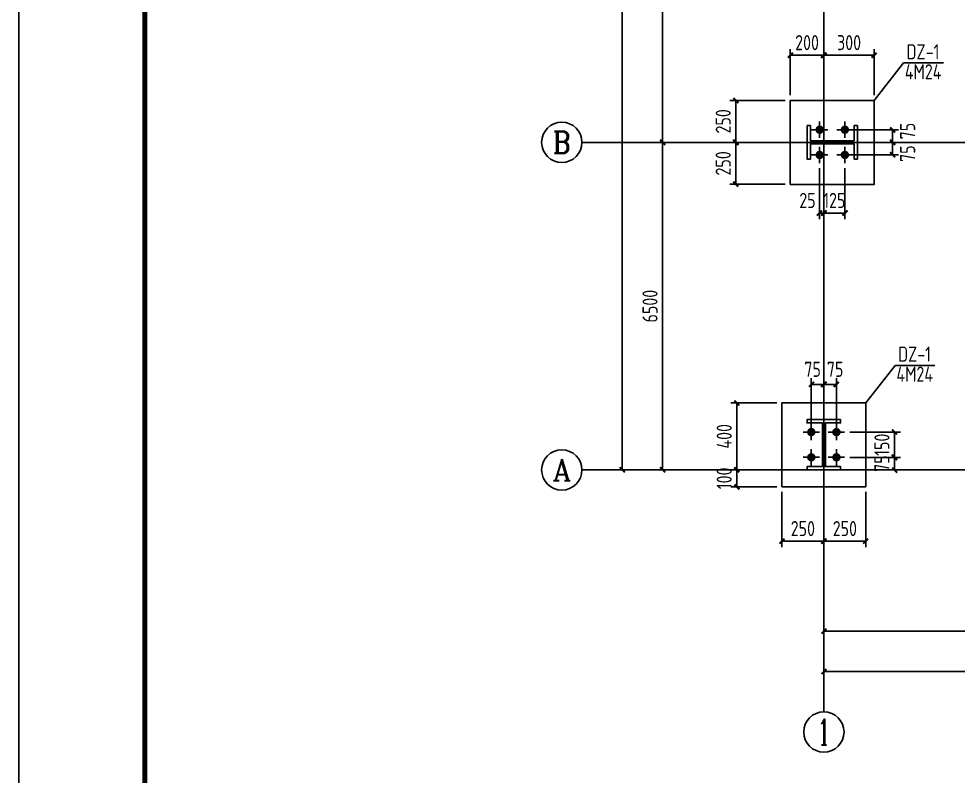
# Model space of a CAD drawing. Header units: millimetres. Extents: x 866561 to 877878, y 40199 to 44891.
# Drawn here: x 870301.3 to 870487.7, y 40399.1 to 40549.4 of the extents above; entities that cross this region are included whole.
import ezdxf
from ezdxf.enums import TextEntityAlignment as Align

# ---------------------------------------------------------------- set-up
doc = ezdxf.new("R2010")
doc.units = ezdxf.units.MM
doc.header["$LTSCALE"] = 1000
doc.header["$MEASUREMENT"] = 0
doc.linetypes.add('DOTE', pattern=[2.42, 2, -0.2, 0.02, -0.2])
for name, color, linetype in [('AXIS', 3, 'Continuous'), ('AXIS_TEXT', 7, 'Continuous'), ('DIM', 7, 'Continuous'), ('DOTE', 1, 'DOTE'), ('M_Prof', 2, 'Continuous'), ('柱集中标注', 2, 'Continuous'), ('标注', 7, 'Continuous'), ('檩条', 34, 'Continuous')]:
    doc.layers.add(name, color=color, linetype=linetype)
doc.styles.add('_TCH_AXIS', font='COMPLEX', dxfattribs={"bigfont": 'GBCBIG'})
doc.styles.add('COMPLEX', font='COMPLEX')
doc.styles.add('GBHZ', font='gbenor.shx', dxfattribs={"width": 0.9, "bigfont": 'gbcbig.shx'})
doc.dimstyles.new('Y100', dxfattribs={"dimscale": 0, "dimtxt": 3, "dimasz": 0.01, "dimexe": 1.2, "dimexo": 2, "dimgap": 1, "dimtad": 1, "dimdec": 0, "dimlfac": 100, "dimzin": 0, "dimdsep": 46, "dimtxsty": 'GBHZ', "dimblk": 'DX', "dimcen": 0.09, "dimdle": 1, "dimclrd": 7, "dimclre": 7, "dimclrt": 7, "dimadec": 0, "dimazin": 0, "dimtfac": 1, "dimtdec": 0, "dimtix": 1, "dimtmove": 2, "dimatfit": 3, "dimldrblk": 'DX', "dimfxl": 0, "dimtolj": 1, "dimtzin": 0, "dimarcsym": 0})
doc.dimstyles.new('Y30', dxfattribs={"dimscale": 0, "dimtxt": 3, "dimasz": 0.01, "dimexe": 1.2, "dimexo": 1, "dimgap": 1, "dimtad": 1, "dimdec": 0, "dimlfac": 30, "dimzin": 0, "dimdsep": 46, "dimtxsty": 'GBHZ', "dimblk1": 'DX', "dimblk2": 'DX', "dimsah": 1, "dimcen": 0.09, "dimdle": 1, "dimadec": 0, "dimazin": 0, "dimtfac": 1, "dimtdec": 0, "dimtix": 1, "dimtmove": 2, "dimatfit": 3, "dimldrblk": 'DX', "dimfxl": 0, "dimtolj": 1, "dimtzin": 0, "dimarcsym": 0})

# ---------------------------------------------------------------- blocks, each defined once
blk = doc.blocks.new('_AXISO')
blk.add_circle((0, 0), 0.5)
at = {"layer": 'AXIS_TEXT', "style": 'COMPLEX', "width": 1.041667}
blk.add_attdef('A', text='', height=0.56, dxfattribs=at).set_placement((-0.25, -0.28), (0.25, -0.28), align=Align.FIT)
blk = doc.blocks.new('DX')
at = {"color": 0, "linetype": 'ByBlock', "const_width": 40}
blk.add_lwpolyline([(-54, -51), (46, 49)], dxfattribs=at)
blk = doc.blocks.new('*D218')
at = {"layer": 'Defpoints', "color": 0, "transparency": 16777216}
for p in [(870461.05, 40443.86), (870541.05, 40443.86), (870541.05, 40427.86)]:
    blk.add_point(p, dxfattribs=at)
at = {"layer": 'dim', "color": 7, "lineweight": -2, "transparency": 16777216}
for p, q in [((870461.05, 40441.86), (870461.05, 40426.66)), ((870541.05, 40441.86), (870541.05, 40426.66)), ((870461.06, 40427.86), (870541.04, 40427.86))]:
    blk.add_line(p, q, dxfattribs=at)
at = {"layer": 'dim', "color": 7, "lineweight": -2, "transparency": 16777216, "xscale": 0.01, "yscale": 0.01, "zscale": 0.01, "rotation": 180}
blk.add_blockref('DX', (870461.05, 40427.86), dxfattribs=at)
at = {"layer": 'dim', "color": 7, "lineweight": -2, "transparency": 16777216, "xscale": 0.01, "yscale": 0.01, "zscale": 0.01}
blk.add_blockref('DX', (870541.05, 40427.86), dxfattribs=at)
at = {"layer": 'dim', "color": 7, "transparency": 16777216, "insert": (870501.05, 40430.36), "char_height": 3, "attachment_point": 5, "style": 'GBHZ'}
blk.add_mtext('\\A1;8000', dxfattribs=at)
blk = doc.blocks.new('*D214')
at = {"layer": 'Defpoints', "color": 0, "transparency": 16777216}
for p in [(870461.05, 40443.86), (870941.05, 40443.86), (870461.05, 40419.86)]:
    blk.add_point(p, dxfattribs=at)
at = {"layer": 'dim', "color": 7, "lineweight": -2, "transparency": 16777216}
for p, q in [((870461.05, 40441.86), (870461.05, 40418.66)), ((870941.05, 40441.86), (870941.05, 40418.66)), ((870941.04, 40419.86), (870461.06, 40419.86))]:
    blk.add_line(p, q, dxfattribs=at)
at = {"layer": 'dim', "color": 7, "lineweight": -2, "transparency": 16777216, "xscale": 0.01, "yscale": 0.01, "zscale": 0.01, "rotation": 180}
blk.add_blockref('DX', (870461.05, 40419.86), dxfattribs=at)
at = {"layer": 'dim', "color": 7, "lineweight": -2, "transparency": 16777216, "xscale": 0.01, "yscale": 0.01, "zscale": 0.01}
blk.add_blockref('DX', (870941.05, 40419.86), dxfattribs=at)
at = {"layer": 'dim', "color": 7, "transparency": 16777216, "insert": (870701.05, 40422.36), "char_height": 3, "attachment_point": 5, "style": 'GBHZ'}
blk.add_mtext('\\A1;48000', dxfattribs=at)
blk = doc.blocks.new('*D215')
at = {"layer": 'Defpoints', "color": 0, "transparency": 16777216}
for p in [(870429.05, 40524.86), (870445.05, 40524.86), (870445.05, 40459.86)]:
    blk.add_point(p, dxfattribs=at)
at = {"layer": 'dim', "color": 7, "lineweight": -2, "transparency": 16777216}
for p, q in [((870443.05, 40524.86), (870427.85, 40524.86)), ((870429.05, 40459.87), (870429.05, 40524.85)), ((870443.05, 40459.86), (870427.85, 40459.86))]:
    blk.add_line(p, q, dxfattribs=at)
at = {"layer": 'dim', "color": 7, "lineweight": -2, "transparency": 16777216, "xscale": 0.01, "yscale": 0.01, "zscale": 0.01}
for p, rotation in [((870429.05, 40524.86), 90), ((870429.05, 40459.86), 270)]:
    blk.add_blockref('DX', p, dxfattribs=dict(at, rotation=rotation))
at = {"layer": 'dim', "color": 7, "transparency": 16777216, "insert": (870426.55, 40492.36), "char_height": 3, "attachment_point": 5, "rotation": 90, "style": 'GBHZ'}
blk.add_mtext('\\A1;6500', dxfattribs=at)
blk = doc.blocks.new('*D216')
at = {"layer": 'Defpoints', "color": 0, "transparency": 16777216}
for p in [(870429.05, 40594.86), (870445.05, 40594.86), (870445.05, 40524.86)]:
    blk.add_point(p, dxfattribs=at)
at = {"layer": 'dim', "color": 7, "lineweight": -2, "transparency": 16777216}
for p, q in [((870443.05, 40594.86), (870427.85, 40594.86)), ((870429.05, 40524.87), (870429.05, 40594.85)), ((870443.05, 40524.86), (870427.85, 40524.86))]:
    blk.add_line(p, q, dxfattribs=at)
at = {"layer": 'dim', "color": 7, "lineweight": -2, "transparency": 16777216, "xscale": 0.01, "yscale": 0.01, "zscale": 0.01}
for p, rotation in [((870429.05, 40594.86), 90), ((870429.05, 40524.86), 270)]:
    blk.add_blockref('DX', p, dxfattribs=dict(at, rotation=rotation))
at = {"layer": 'dim', "color": 7, "transparency": 16777216, "insert": (870426.55, 40559.86), "char_height": 3, "attachment_point": 5, "rotation": 90, "style": 'GBHZ'}
blk.add_mtext('\\A1;7000', dxfattribs=at)
blk = doc.blocks.new('*D204')
at = {"layer": 'Defpoints', "color": 0, "transparency": 16777216}
for p in [(870445.05, 40659.86), (870421.05, 40459.86), (870445.05, 40459.86)]:
    blk.add_point(p, dxfattribs=at)
at = {"layer": 'dim', "color": 7, "lineweight": -2, "transparency": 16777216}
for p, q in [((870443.05, 40659.86), (870419.85, 40659.86)), ((870421.05, 40659.85), (870421.05, 40459.87)), ((870443.05, 40459.86), (870419.85, 40459.86))]:
    blk.add_line(p, q, dxfattribs=at)
at = {"layer": 'dim', "color": 7, "lineweight": -2, "transparency": 16777216, "xscale": 0.01, "yscale": 0.01, "zscale": 0.01}
for p, rotation in [((870421.05, 40659.86), 90), ((870421.05, 40459.86), 270)]:
    blk.add_blockref('DX', p, dxfattribs=dict(at, rotation=rotation))
at = {"layer": 'dim', "color": 7, "transparency": 16777216, "insert": (870418.55, 40559.86), "char_height": 3, "attachment_point": 5, "rotation": 90, "style": 'GBHZ'}
blk.add_mtext('\\A1;20000', dxfattribs=at)
blk = doc.blocks.new('*D264')
at = {"layer": 'Defpoints', "color": 0, "transparency": 16777216}
for p in [(870461.05, 40542.14), (870461.05, 40533.19), (870471.05, 40533.19)]:
    blk.add_point(p, dxfattribs=at)
at = {"layer": 'dim', "color": 0, "lineweight": -2, "transparency": 16777216}
for p, q in [((870461.05, 40534.19), (870461.05, 40543.34)), ((870471.05, 40534.19), (870471.05, 40543.34)), ((870471.04, 40542.14), (870461.06, 40542.14))]:
    blk.add_line(p, q, dxfattribs=at)
at = {"layer": 'dim', "color": 0, "lineweight": -2, "transparency": 16777216, "xscale": 0.01, "yscale": 0.01, "zscale": 0.01, "rotation": 180}
blk.add_blockref('DX', (870461.05, 40542.14), dxfattribs=at)
at = {"layer": 'dim', "color": 0, "lineweight": -2, "transparency": 16777216, "xscale": 0.01, "yscale": 0.01, "zscale": 0.01}
blk.add_blockref('DX', (870471.05, 40542.14), dxfattribs=at)
at = {"layer": 'dim', "color": 0, "transparency": 16777216, "insert": (870466.05, 40544.64), "char_height": 3, "attachment_point": 5, "style": 'GBHZ'}
blk.add_mtext('\\A1;300', dxfattribs=at)
blk = doc.blocks.new('*D265')
at = {"layer": 'Defpoints', "color": 0, "transparency": 16777216}
for p in [(870454.38, 40533.19), (870443.57, 40524.86), (870454.38, 40524.86)]:
    blk.add_point(p, dxfattribs=at)
at = {"layer": 'dim', "color": 0, "lineweight": -2, "transparency": 16777216}
for p, q in [((870453.38, 40533.19), (870442.37, 40533.19)), ((870443.57, 40533.18), (870443.57, 40524.87)), ((870453.38, 40524.86), (870442.37, 40524.86))]:
    blk.add_line(p, q, dxfattribs=at)
at = {"layer": 'dim', "color": 0, "lineweight": -2, "transparency": 16777216, "xscale": 0.01, "yscale": 0.01, "zscale": 0.01}
for p, rotation in [((870443.57, 40533.19), 90), ((870443.57, 40524.86), 270)]:
    blk.add_blockref('DX', p, dxfattribs=dict(at, rotation=rotation))
at = {"layer": 'dim', "color": 0, "transparency": 16777216, "insert": (870441.07, 40529.03), "char_height": 3, "attachment_point": 5, "rotation": 90, "style": 'GBHZ'}
blk.add_mtext('\\A1;250', dxfattribs=at)
blk = doc.blocks.new('*D266')
at = {"layer": 'Defpoints', "color": 0, "transparency": 16777216}
for p in [(870454.38, 40524.86), (870443.57, 40516.53), (870454.38, 40516.53)]:
    blk.add_point(p, dxfattribs=at)
at = {"layer": 'dim', "color": 0, "lineweight": -2, "transparency": 16777216}
for p, q in [((870453.38, 40524.86), (870442.37, 40524.86)), ((870443.57, 40524.85), (870443.57, 40516.54)), ((870453.38, 40516.53), (870442.37, 40516.53))]:
    blk.add_line(p, q, dxfattribs=at)
at = {"layer": 'dim', "color": 0, "lineweight": -2, "transparency": 16777216, "xscale": 0.01, "yscale": 0.01, "zscale": 0.01}
for p, rotation in [((870443.57, 40524.86), 90), ((870443.57, 40516.53), 270)]:
    blk.add_blockref('DX', p, dxfattribs=dict(at, rotation=rotation))
at = {"layer": 'dim', "color": 0, "transparency": 16777216, "insert": (870441.07, 40520.69), "char_height": 3, "attachment_point": 5, "rotation": 90, "style": 'GBHZ'}
blk.add_mtext('\\A1;250', dxfattribs=at)
blk = doc.blocks.new('*D267')
at = {"layer": 'Defpoints', "color": 0, "transparency": 16777216}
for p in [(870465.65, 40527.36), (870474.69, 40527.36), (870465.65, 40524.86)]:
    blk.add_point(p, dxfattribs=at)
at = {"layer": 'dim', "color": 0, "lineweight": -2, "transparency": 16777216}
for p, q in [((870466.65, 40527.36), (870475.89, 40527.36)), ((870474.69, 40524.87), (870474.69, 40527.35)), ((870466.65, 40524.86), (870475.89, 40524.86))]:
    blk.add_line(p, q, dxfattribs=at)
at = {"layer": 'dim', "color": 0, "lineweight": -2, "transparency": 16777216, "xscale": 0.01, "yscale": 0.01, "zscale": 0.01}
for p, rotation in [((870474.69, 40527.36), 90), ((870474.69, 40524.86), 270)]:
    blk.add_blockref('DX', p, dxfattribs=dict(at, rotation=rotation))
at = {"layer": 'dim', "color": 0, "transparency": 16777216, "insert": (870477.68, 40527.1), "char_height": 3, "attachment_point": 5, "rotation": 90, "style": 'GBHZ'}
blk.add_mtext('\\A1;75', dxfattribs=at)
blk = doc.blocks.new('*D268')
at = {"layer": 'Defpoints', "color": 0, "transparency": 16777216}
for p in [(870465.65, 40524.86), (870465.65, 40522.36), (870474.69, 40522.36)]:
    blk.add_point(p, dxfattribs=at)
at = {"layer": 'dim', "color": 0, "lineweight": -2, "transparency": 16777216}
for p, q in [((870466.65, 40524.86), (870475.89, 40524.86)), ((870474.69, 40524.85), (870474.69, 40522.37)), ((870466.65, 40522.36), (870475.89, 40522.36))]:
    blk.add_line(p, q, dxfattribs=at)
at = {"layer": 'dim', "color": 0, "lineweight": -2, "transparency": 16777216, "xscale": 0.01, "yscale": 0.01, "zscale": 0.01}
for p, rotation in [((870474.69, 40524.86), 90), ((870474.69, 40522.36), 270)]:
    blk.add_blockref('DX', p, dxfattribs=dict(at, rotation=rotation))
at = {"layer": 'dim', "color": 0, "transparency": 16777216, "insert": (870477.68, 40522.62), "char_height": 3, "attachment_point": 5, "rotation": 90, "style": 'GBHZ'}
blk.add_mtext('\\A1;75', dxfattribs=at)
blk = doc.blocks.new('*D269')
at = {"layer": 'Defpoints', "color": 0, "transparency": 16777216}
for p in [(870461.05, 40520.74), (870465.21, 40520.74), (870461.05, 40510.83)]:
    blk.add_point(p, dxfattribs=at)
at = {"layer": '标注', "color": 0, "lineweight": -2, "transparency": 16777216}
for p, q in [((870461.05, 40519.74), (870461.05, 40509.63)), ((870465.21, 40519.74), (870465.21, 40509.63)), ((870461.04, 40510.83), (870461.03, 40510.83)), ((870465.21, 40510.83), (870461.05, 40510.83)), ((870465.22, 40510.83), (870465.23, 40510.83))]:
    blk.add_line(p, q, dxfattribs=at)
at = {"layer": '标注', "color": 0, "lineweight": -2, "transparency": 16777216, "xscale": 0.01, "yscale": 0.01, "zscale": 0.01}
blk.add_blockref('DX', (870461.05, 40510.83), dxfattribs=at)
at = {"layer": '标注', "color": 0, "lineweight": -2, "transparency": 16777216, "xscale": 0.01, "yscale": 0.01, "zscale": 0.01, "rotation": 180}
blk.add_blockref('DX', (870465.21, 40510.83), dxfattribs=at)
at = {"layer": '标注', "color": 0, "transparency": 16777216, "insert": (870463.13, 40513.33), "char_height": 3, "attachment_point": 5, "style": 'GBHZ'}
blk.add_mtext('\\A1;125', dxfattribs=at)
blk = doc.blocks.new('*D263')
at = {"layer": 'Defpoints', "color": 0, "transparency": 16777216}
for p in [(870460.21, 40520.74), (870461.05, 40520.74), (870460.21, 40510.83)]:
    blk.add_point(p, dxfattribs=at)
at = {"layer": '标注', "color": 0, "lineweight": -2, "transparency": 16777216}
for p, q in [((870460.21, 40519.74), (870460.21, 40509.63)), ((870461.05, 40519.74), (870461.05, 40509.63)), ((870460.2, 40510.83), (870460.19, 40510.83)), ((870461.05, 40510.83), (870460.21, 40510.83)), ((870461.06, 40510.83), (870461.07, 40510.83))]:
    blk.add_line(p, q, dxfattribs=at)
at = {"layer": '标注', "color": 0, "lineweight": -2, "transparency": 16777216, "xscale": 0.01, "yscale": 0.01, "zscale": 0.01}
blk.add_blockref('DX', (870460.21, 40510.83), dxfattribs=at)
at = {"layer": '标注', "color": 0, "lineweight": -2, "transparency": 16777216, "xscale": 0.01, "yscale": 0.01, "zscale": 0.01, "rotation": 180}
blk.add_blockref('DX', (870461.05, 40510.83), dxfattribs=at)
at = {"layer": '标注', "color": 0, "transparency": 16777216, "insert": (870457.79, 40513.33), "char_height": 3, "attachment_point": 5, "style": 'GBHZ'}
blk.add_mtext('\\A1;25', dxfattribs=at)
blk = doc.blocks.new('*D277')
at = {"layer": 'Defpoints', "color": 0, "transparency": 16777216}
for p in [(870452.71, 40473.19), (870443.77, 40459.86), (870452.71, 40459.86)]:
    blk.add_point(p, dxfattribs=at)
at = {"layer": 'dim', "color": 0, "lineweight": -2, "transparency": 16777216}
for p, q in [((870451.71, 40473.19), (870442.57, 40473.19)), ((870443.77, 40473.18), (870443.77, 40459.87)), ((870451.71, 40459.86), (870442.57, 40459.86))]:
    blk.add_line(p, q, dxfattribs=at)
at = {"layer": 'dim', "color": 0, "lineweight": -2, "transparency": 16777216, "xscale": 0.01, "yscale": 0.01, "zscale": 0.01}
for p, rotation in [((870443.77, 40473.19), 90), ((870443.77, 40459.86), 270)]:
    blk.add_blockref('DX', p, dxfattribs=dict(at, rotation=rotation))
at = {"layer": 'dim', "color": 0, "transparency": 16777216, "insert": (870441.27, 40466.53), "char_height": 3, "attachment_point": 5, "rotation": 90, "style": 'GBHZ'}
blk.add_mtext('\\A1;400', dxfattribs=at)
blk = doc.blocks.new('*D278')
at = {"layer": 'Defpoints', "color": 0, "transparency": 16777216}
for p in [(870452.71, 40456.53), (870461.05, 40456.53), (870461.05, 40445.72)]:
    blk.add_point(p, dxfattribs=at)
at = {"layer": 'dim', "color": 0, "lineweight": -2, "transparency": 16777216}
for p, q in [((870452.71, 40455.53), (870452.71, 40444.52)), ((870461.05, 40455.53), (870461.05, 40444.52)), ((870452.72, 40445.72), (870461.04, 40445.72))]:
    blk.add_line(p, q, dxfattribs=at)
at = {"layer": 'dim', "color": 0, "lineweight": -2, "transparency": 16777216, "xscale": 0.01, "yscale": 0.01, "zscale": 0.01, "rotation": 180}
blk.add_blockref('DX', (870452.71, 40445.72), dxfattribs=at)
at = {"layer": 'dim', "color": 0, "lineweight": -2, "transparency": 16777216, "xscale": 0.01, "yscale": 0.01, "zscale": 0.01}
blk.add_blockref('DX', (870461.05, 40445.72), dxfattribs=at)
at = {"layer": 'dim', "color": 0, "transparency": 16777216, "insert": (870456.88, 40448.22), "char_height": 3, "attachment_point": 5, "style": 'GBHZ'}
blk.add_mtext('\\A1;250', dxfattribs=at)
blk = doc.blocks.new('*D279')
at = {"layer": 'Defpoints', "color": 0, "transparency": 16777216}
for p in [(870461.05, 40456.53), (870469.38, 40456.53), (870469.38, 40445.72)]:
    blk.add_point(p, dxfattribs=at)
at = {"layer": 'dim', "color": 0, "lineweight": -2, "transparency": 16777216}
for p, q in [((870461.05, 40455.53), (870461.05, 40444.52)), ((870469.38, 40455.53), (870469.38, 40444.52)), ((870461.06, 40445.72), (870469.37, 40445.72))]:
    blk.add_line(p, q, dxfattribs=at)
at = {"layer": 'dim', "color": 0, "lineweight": -2, "transparency": 16777216, "xscale": 0.01, "yscale": 0.01, "zscale": 0.01, "rotation": 180}
blk.add_blockref('DX', (870461.05, 40445.72), dxfattribs=at)
at = {"layer": 'dim', "color": 0, "lineweight": -2, "transparency": 16777216, "xscale": 0.01, "yscale": 0.01, "zscale": 0.01}
blk.add_blockref('DX', (870469.38, 40445.72), dxfattribs=at)
at = {"layer": 'dim', "color": 0, "transparency": 16777216, "insert": (870465.21, 40448.22), "char_height": 3, "attachment_point": 5, "style": 'GBHZ'}
blk.add_mtext('\\A1;250', dxfattribs=at)
blk = doc.blocks.new('*D280')
at = {"layer": 'Defpoints', "color": 0, "transparency": 16777216}
for p in [(870458.55, 40476.84), (870458.55, 40467.8), (870461.05, 40467.8)]:
    blk.add_point(p, dxfattribs=at)
at = {"layer": 'dim', "color": 0, "lineweight": -2, "transparency": 16777216}
for p, q in [((870458.55, 40468.8), (870458.55, 40478.04)), ((870461.05, 40468.8), (870461.05, 40478.04)), ((870461.04, 40476.84), (870458.56, 40476.84))]:
    blk.add_line(p, q, dxfattribs=at)
at = {"layer": 'dim', "color": 0, "lineweight": -2, "transparency": 16777216, "xscale": 0.01, "yscale": 0.01, "zscale": 0.01, "rotation": 180}
blk.add_blockref('DX', (870458.55, 40476.84), dxfattribs=at)
at = {"layer": 'dim', "color": 0, "lineweight": -2, "transparency": 16777216, "xscale": 0.01, "yscale": 0.01, "zscale": 0.01}
blk.add_blockref('DX', (870461.05, 40476.84), dxfattribs=at)
at = {"layer": 'dim', "color": 0, "transparency": 16777216, "insert": (870458.81, 40479.83), "char_height": 3, "attachment_point": 5, "style": 'GBHZ'}
blk.add_mtext('\\A1;75', dxfattribs=at)
blk = doc.blocks.new('*D281')
at = {"layer": 'Defpoints', "color": 0, "transparency": 16777216}
for p in [(870463.55, 40476.84), (870461.05, 40467.8), (870463.55, 40467.8)]:
    blk.add_point(p, dxfattribs=at)
at = {"layer": 'dim', "color": 0, "lineweight": -2, "transparency": 16777216}
for p, q in [((870461.05, 40468.8), (870461.05, 40478.04)), ((870463.55, 40468.8), (870463.55, 40478.04)), ((870461.06, 40476.84), (870463.54, 40476.84))]:
    blk.add_line(p, q, dxfattribs=at)
at = {"layer": 'dim', "color": 0, "lineweight": -2, "transparency": 16777216, "xscale": 0.01, "yscale": 0.01, "zscale": 0.01, "rotation": 180}
blk.add_blockref('DX', (870461.05, 40476.84), dxfattribs=at)
at = {"layer": 'dim', "color": 0, "lineweight": -2, "transparency": 16777216, "xscale": 0.01, "yscale": 0.01, "zscale": 0.01}
blk.add_blockref('DX', (870463.55, 40476.84), dxfattribs=at)
at = {"layer": 'dim', "color": 0, "transparency": 16777216, "insert": (870463.28, 40479.83), "char_height": 3, "attachment_point": 5, "style": 'GBHZ'}
blk.add_mtext('\\A1;75', dxfattribs=at)
blk = doc.blocks.new('*D282')
at = {"layer": 'Defpoints', "color": 0, "transparency": 16777216}
for p in [(870465.17, 40467.36), (870465.17, 40462.36), (870475.07, 40462.36)]:
    blk.add_point(p, dxfattribs=at)
at = {"layer": '标注', "color": 0, "lineweight": -2, "transparency": 16777216}
for p, q in [((870466.17, 40467.36), (870476.27, 40467.36)), ((870475.07, 40467.37), (870475.07, 40467.38)), ((870475.07, 40467.36), (870475.07, 40462.36)), ((870466.17, 40462.36), (870476.27, 40462.36)), ((870475.07, 40462.35), (870475.07, 40462.34))]:
    blk.add_line(p, q, dxfattribs=at)
at = {"layer": '标注', "color": 0, "lineweight": -2, "transparency": 16777216, "xscale": 0.01, "yscale": 0.01, "zscale": 0.01}
for p, rotation in [((870475.07, 40467.36), 270), ((870475.07, 40462.36), 90)]:
    blk.add_blockref('DX', p, dxfattribs=dict(at, rotation=rotation))
at = {"layer": '标注', "color": 0, "transparency": 16777216, "insert": (870472.57, 40464.86), "char_height": 3, "attachment_point": 5, "rotation": 90, "style": 'GBHZ'}
blk.add_mtext('\\A1;150', dxfattribs=at)
blk = doc.blocks.new('*D283')
at = {"layer": 'Defpoints', "color": 0, "transparency": 16777216}
for p in [(870465.17, 40462.36), (870465.17, 40459.86), (870475.07, 40459.86)]:
    blk.add_point(p, dxfattribs=at)
at = {"layer": '标注', "color": 0, "lineweight": -2, "transparency": 16777216}
for p, q in [((870466.17, 40462.36), (870476.27, 40462.36)), ((870475.07, 40462.37), (870475.07, 40462.38)), ((870475.07, 40462.36), (870475.07, 40459.86)), ((870466.17, 40459.86), (870476.27, 40459.86)), ((870475.07, 40459.85), (870475.07, 40459.84))]:
    blk.add_line(p, q, dxfattribs=at)
at = {"layer": '标注', "color": 0, "lineweight": -2, "transparency": 16777216, "xscale": 0.01, "yscale": 0.01, "zscale": 0.01}
for p, rotation in [((870475.07, 40462.36), 270), ((870475.07, 40459.86), 90)]:
    blk.add_blockref('DX', p, dxfattribs=dict(at, rotation=rotation))
at = {"layer": '标注', "color": 0, "transparency": 16777216, "insert": (870472.57, 40461.11), "char_height": 3, "attachment_point": 5, "rotation": 90, "style": 'GBHZ'}
blk.add_mtext('\\A1;75', dxfattribs=at)
blk = doc.blocks.new('*D284')
at = {"layer": 'Defpoints', "color": 0, "transparency": 16777216}
for p in [(870461.05, 40542.14), (870454.38, 40533.19), (870461.05, 40533.19)]:
    blk.add_point(p, dxfattribs=at)
at = {"layer": 'dim', "color": 0, "lineweight": -2, "transparency": 16777216}
for p, q in [((870454.38, 40534.19), (870454.38, 40543.34)), ((870461.05, 40534.19), (870461.05, 40543.34)), ((870454.39, 40542.14), (870461.04, 40542.14))]:
    blk.add_line(p, q, dxfattribs=at)
at = {"layer": 'dim', "color": 0, "lineweight": -2, "transparency": 16777216, "xscale": 0.01, "yscale": 0.01, "zscale": 0.01, "rotation": 180}
blk.add_blockref('DX', (870454.38, 40542.14), dxfattribs=at)
at = {"layer": 'dim', "color": 0, "lineweight": -2, "transparency": 16777216, "xscale": 0.01, "yscale": 0.01, "zscale": 0.01}
blk.add_blockref('DX', (870461.05, 40542.14), dxfattribs=at)
at = {"layer": 'dim', "color": 0, "transparency": 16777216, "insert": (870457.71, 40544.64), "char_height": 3, "attachment_point": 5, "style": 'GBHZ'}
blk.add_mtext('\\A1;200', dxfattribs=at)
blk = doc.blocks.new('*D308')
at = {"layer": 'Defpoints', "color": 0, "transparency": 16777216}
for p in [(870443.77, 40459.86), (870452.71, 40459.86), (870452.71, 40456.53)]:
    blk.add_point(p, dxfattribs=at)
at = {"layer": 'dim', "color": 0, "lineweight": -2, "transparency": 16777216}
for p, q in [((870451.71, 40459.86), (870442.57, 40459.86)), ((870443.77, 40459.87), (870443.77, 40459.88)), ((870443.77, 40456.53), (870443.77, 40459.86)), ((870451.71, 40456.53), (870442.57, 40456.53)), ((870443.77, 40456.52), (870443.77, 40456.51))]:
    blk.add_line(p, q, dxfattribs=at)
at = {"layer": 'dim', "color": 0, "lineweight": -2, "transparency": 16777216, "xscale": 0.01, "yscale": 0.01, "zscale": 0.01}
for p, rotation in [((870443.77, 40459.86), 270), ((870443.77, 40456.53), 90)]:
    blk.add_blockref('DX', p, dxfattribs=dict(at, rotation=rotation))
at = {"layer": 'dim', "color": 0, "transparency": 16777216, "insert": (870441.27, 40458.19), "char_height": 3, "attachment_point": 5, "rotation": 90, "style": 'GBHZ'}
blk.add_mtext('\\A1;100', dxfattribs=at)

msp = doc.modelspace()

# ---------------------------------------------------------------- linework, layer by layer
for p, q in [((870301.285, 40198.579), (870301.285, 40792.579)), ((870301.285, 40792.579), (870301.285, 40198.579)), ((870460.213, 40525.736), (870460.213, 40528.986)), ((870465.213, 40525.736), (870465.213, 40528.986)), ((870458.588, 40527.361), (870461.838, 40527.361)), ((870463.588, 40527.361), (870466.838, 40527.361)), ((870460.213, 40520.736), (870460.213, 40523.986)), ((870465.213, 40520.736), (870465.213, 40523.986)), ((870458.588, 40522.361), (870461.838, 40522.361)), ((870463.588, 40522.361), (870466.838, 40522.361)), ((870458.546, 40465.736), (870458.546, 40468.986)), ((870463.546, 40465.736), (870463.546, 40468.986)), ((870460.171, 40467.361), (870456.921, 40467.361)), ((870465.171, 40467.361), (870461.921, 40467.361)), ((870458.546, 40460.736), (870458.546, 40463.986)), ((870463.546, 40460.736), (870463.546, 40463.986)), ((870460.171, 40462.361), (870456.921, 40462.361)), ((870465.171, 40462.361), (870461.921, 40462.361))]:
    msp.add_line(p, q)
at = {"color": 0, "const_width": 1}
msp.add_lwpolyline([(871132.285, 40208.579), (870326.285, 40208.579), (870326.285, 40782.579), (871132.285, 40782.579)], close=True, dxfattribs=at)
for points in [[(870454.38, 40516.528), (870471.046, 40516.528), (870471.046, 40533.195), (870454.38, 40533.195)], [(870469.38, 40456.528), (870469.38, 40473.195), (870452.713, 40473.195), (870452.713, 40456.528)]]:
    msp.add_lwpolyline(points, close=True)
at = {"layer": 'AXIS', "color": 0}
for p, q in [((870445.046, 40524.861), (870413.046, 40524.861)), ((870445.046, 40459.861), (870413.046, 40459.861)), ((870461.046, 40443.861), (870461.046, 40411.861))]:
    msp.add_line(p, q, dxfattribs=at)
at = {"layer": 'dim', "const_width": 0.833}
for points in [[(870460.213, 40527.778, 1), (870460.213, 40526.945, 1)], [(870465.213, 40527.778, 1), (870465.213, 40526.945, 1)], [(870460.213, 40522.778, 1), (870460.213, 40521.945, 1)], [(870465.213, 40522.778, 1), (870465.213, 40521.945, 1)], [(870458.13, 40467.361, 1), (870458.963, 40467.361, 1)], [(870463.13, 40467.361, 1), (870463.963, 40467.361, 1)], [(870458.13, 40462.361, 1), (870458.963, 40462.361, 1)], [(870463.13, 40462.361, 1), (870463.963, 40462.361, 1)]]:
    msp.add_lwpolyline(points, format="xyb", close=True, dxfattribs=at)
at = {"layer": 'DOTE', "linetype": 'DOTE'}
for p, q in [((870461.046, 40443.861), (870461.046, 40675.861)), ((870445.046, 40524.861), (870957.046, 40524.861)), ((870957.046, 40459.861), (870445.046, 40459.861))]:
    msp.add_line(p, q, dxfattribs=at)
at = {"layer": 'M_Prof'}
for points in [[(870457.713, 40528.195), (870457.713, 40521.528), (870458.38, 40521.528), (870458.38, 40524.561), (870467.046, 40524.561), (870467.046, 40521.528), (870467.713, 40521.528), (870467.713, 40528.195), (870467.046, 40528.195), (870467.046, 40525.161), (870458.38, 40525.161), (870458.38, 40528.195)], [(870457.713, 40459.861), (870464.38, 40459.861), (870464.38, 40460.528), (870461.346, 40460.528), (870461.346, 40469.195), (870464.38, 40469.195), (870464.38, 40469.861), (870457.713, 40469.861), (870457.713, 40469.195), (870460.746, 40469.195), (870460.746, 40460.528), (870457.713, 40460.528)]]:
    msp.add_lwpolyline(points, close=True, dxfattribs=at)
at = {"layer": '檩条'}
for p, q in [((870471.046, 40533.195), (870476.869, 40540.614)), ((870484.767, 40540.614), (870476.869, 40540.614)), ((870469.38, 40473.195), (870475.203, 40480.614)), ((870483.1, 40480.614), (870475.203, 40480.614))]:
    msp.add_line(p, q, dxfattribs=at)

# ---------------------------------------------------------------- block references
at = {"layer": 'AXIS', "color": 0}
ref = msp.add_blockref('_AXISO', (870409.046, 40524.861), dxfattribs=dict(at, xscale=8, yscale=8, zscale=8))
ref.add_attrib('A', 'B', dxfattribs={"layer": 'AXIS_TEXT', "color": 0, "height": 4.353, "style": '_TCH_AXIS'}).set_placement((870407.285, 40522.685), (870410.808, 40522.685), align=Align.FIT)
ref = msp.add_blockref('_AXISO', (870409.046, 40459.861), dxfattribs=dict(at, xscale=8, yscale=8, zscale=8))
ref.add_attrib('A', 'A', dxfattribs={"layer": 'AXIS_TEXT', "color": 0, "height": 4.252, "style": '_TCH_AXIS'}).set_placement((870407.224, 40457.735), (870410.869, 40457.735), align=Align.FIT)
ref = msp.add_blockref('_AXISO', (870461.046, 40407.861), dxfattribs=dict(at, xscale=8, yscale=8, zscale=8))
ref.add_attrib('A', '1', dxfattribs={"layer": 'AXIS_TEXT', "color": 0, "height": 5.147, "style": '_TCH_AXIS'}).set_placement((870459.943, 40405.288), (870462.149, 40405.288), align=Align.FIT)

# ---------------------------------------------------------------- texts
at = {"layer": '柱集中标注', "style": 'GBHZ', "width": 0.9}
for s, p in [('DZ-1', (870477.451, 40541.335)), ('4M24', (870477.11, 40537.364)), ('DZ-1', (870475.784, 40481.335)), ('4M24', (870475.443, 40477.364))]:
    msp.add_text(s, height=3, dxfattribs=at).set_placement(p)

# ---------------------------------------------------------------- dimensions: what is measured, and where the dimension line sits
at = {"layer": 'dim'}
for base, p1, p2, angle, dimstyle, override, picture, middle in [((870421.046, 40459.861), (870445.046, 40659.861), (870445.046, 40459.861), 90, 'Y100', {"dimscale": 1, "dimfxl": 2}, '*D204', (870418.546, 40559.861)), ((870429.046, 40594.861), (870445.046, 40524.861), (870445.046, 40594.861), 90, 'Y100', {"dimscale": 1, "dimfxl": 2}, '*D216', (870426.546, 40559.861)), ((870461.046, 40542.14), (870471.046, 40533.195), (870461.046, 40533.195), 180, 'Y30', {"dimscale": 1}, '*D264', (870466.046, 40544.64)), ((870443.572, 40524.861), (870454.38, 40533.195), (870454.38, 40524.861), 270, 'Y30', {"dimscale": 1}, '*D265', (870441.072, 40529.028)), ((870429.046, 40524.861), (870445.046, 40459.861), (870445.046, 40524.861), 90, 'Y100', {"dimscale": 1, "dimfxl": 2}, '*D215', (870426.546, 40492.361)), ((870443.572, 40516.528), (870454.38, 40524.861), (870454.38, 40516.528), 270, 'Y30', {"dimscale": 1}, '*D266', (870441.072, 40520.695)), ((870443.768, 40459.861), (870452.713, 40473.195), (870452.713, 40459.861), 270, 'Y30', {"dimscale": 1}, '*D277', (870441.268, 40466.528)), ((870443.768, 40459.861), (870452.713, 40456.528), (870452.713, 40459.861), 90, 'Y30', {"dimscale": 1}, '*D308', (870441.268, 40458.195))]:
    dim = msp.add_linear_dim(base=base, p1=p1, p2=p2, angle=angle, dimstyle=dimstyle, override=override, dxfattribs=at)
    dim.commit()
    dim.dimension.update_dxf_attribs({"geometry": picture, "text_midpoint": middle})
for base, p1, p2, dimstyle, override, picture, middle in [((870461.046, 40542.14), (870454.38, 40533.195), (870461.046, 40533.195), 'Y30', {"dimscale": 1}, '*D284', (870457.713, 40544.64)), ((870461.046, 40445.72), (870452.713, 40456.528), (870461.046, 40456.528), 'Y30', {"dimscale": 1}, '*D278', (870456.88, 40448.22)), ((870469.38, 40445.72), (870461.046, 40456.528), (870469.38, 40456.528), 'Y30', {"dimscale": 1}, '*D279', (870465.213, 40448.22)), ((870541.046, 40427.861), (870461.046, 40443.861), (870541.046, 40443.861), 'Y100', {"dimscale": 1, "dimfxl": 2}, '*D218', (870501.046, 40430.361)), ((870461.046, 40419.861), (870941.046, 40443.861), (870461.046, 40443.861), 'Y100', {"dimscale": 1, "dimfxl": 2}, '*D214', (870701.046, 40422.361))]:
    dim = msp.add_linear_dim(base=base, p1=p1, p2=p2, dimstyle=dimstyle, override=override, dxfattribs=at)
    dim.commit()
    dim.dimension.update_dxf_attribs({"geometry": picture, "text_midpoint": middle})
for base, p1, p2, angle, picture, middle in [((870474.691, 40527.361), (870465.647, 40524.861), (870465.647, 40527.361), 270, '*D267', (870477.685, 40527.099)), ((870474.691, 40522.361), (870465.647, 40524.861), (870465.647, 40522.361), 90, '*D268', (870477.685, 40522.623)), ((870463.546, 40476.839), (870461.046, 40467.795), (870463.546, 40467.795), 180, '*D281', (870463.284, 40479.833))]:
    dim = msp.add_linear_dim(base=base, p1=p1, p2=p2, angle=angle, dimstyle='Y30', override={"dimscale": 1}, dxfattribs=at)
    dim.commit()
    dim.dimension.update_dxf_attribs({"geometry": picture, "text_midpoint": middle, "dimtype": 160})
dim = msp.add_linear_dim(base=(870458.546, 40476.839), p1=(870461.046, 40467.795), p2=(870458.546, 40467.795), dimstyle='Y30', override={"dimscale": 1}, dxfattribs=at)
dim.commit()
dim.dimension.update_dxf_attribs({"geometry": '*D280', "text_midpoint": (870458.808, 40479.833), "dimtype": 160})
at = {"layer": '标注'}
dim = msp.add_linear_dim(base=(870460.213, 40510.834), p1=(870461.046, 40520.736), p2=(870460.213, 40520.736), dimstyle='Y30', override={"dimscale": 1}, dxfattribs=at)
dim.commit()
dim.dimension.update_dxf_attribs({"geometry": '*D263', "text_midpoint": (870457.787, 40513.334), "dimtype": 160})
dim = msp.add_linear_dim(base=(870461.046, 40510.834), p1=(870465.213, 40520.736), p2=(870461.046, 40520.736), dimstyle='Y30', override={"dimscale": 1}, dxfattribs=at)
dim.commit()
dim.dimension.update_dxf_attribs({"geometry": '*D269', "text_midpoint": (870463.13, 40513.334)})
for base, p1, p2, picture, middle in [((870475.074, 40462.361), (870465.171, 40467.361), (870465.171, 40462.361), '*D282', (870472.574, 40464.861)), ((870475.074, 40459.861), (870465.171, 40462.361), (870465.171, 40459.861), '*D283', (870472.574, 40461.111))]:
    dim = msp.add_linear_dim(base=base, p1=p1, p2=p2, angle=90, dimstyle='Y30', override={"dimscale": 1}, dxfattribs=at)
    dim.commit()
    dim.dimension.update_dxf_attribs({"geometry": picture, "text_midpoint": middle})

doc.saveas('drawing.dxf')
